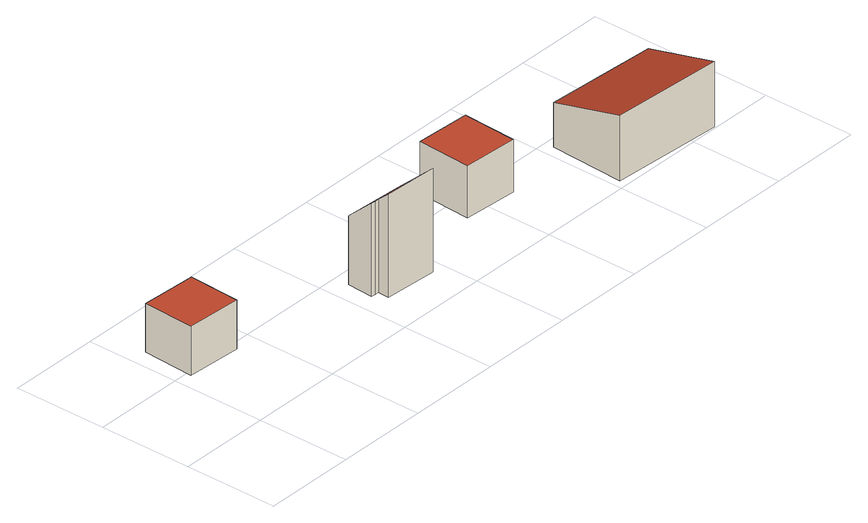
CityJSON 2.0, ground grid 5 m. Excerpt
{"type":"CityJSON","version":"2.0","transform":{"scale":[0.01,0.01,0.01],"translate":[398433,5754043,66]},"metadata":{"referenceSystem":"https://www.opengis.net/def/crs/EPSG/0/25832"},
"CityObjects":{
"building1":{"type":"Building","attributes":{"Gemeindeschluessel":"05515000","Geometrietyp2DReferenz":"3000","function":"31001_2700","roofType":"1000","measuredHeight":2.6},"geometry":[{"type":"Solid","lod":"2","boundaries":[[[[0,1,2,3]],[[4,5,1,0]],[[6,7,5,4]],[[3,2,7,6]],[[4,0,3,6]],[[1,5,7,2]]]],"semantics":{"surfaces":[{"type":"WallSurface"},{"type":"RoofSurface"},{"type":"GroundSurface"}],"values":[[0,0,0,0,1,2]]}}]},
"building2":{"type":"Building","attributes":{"Gemeindeschluessel":"05515000","Geometrietyp2DReferenz":"3000","function":"51009_1610","roofType":"2100","measuredHeight":5.51},"geometry":[{"type":"Solid","lod":"2","boundaries":[[[[8,9,10,11]],[[12,13,9,8]],[[14,15,13,12]],[[16,17,15,14]],[[18,19,17,16]],[[20,21,19,18]],[[11,10,21,20]],[[18,16,14,12,8,11,20]],[[9,13,15,17,19,21,10]]]],"semantics":{"surfaces":[{"type":"WallSurface"},{"type":"RoofSurface"},{"type":"GroundSurface"}],"values":[[0,0,0,0,0,0,0,1,2]]}}]},
"building3":{"type":"Building","attributes":{"Gemeindeschluessel":"05515000","Geometrietyp2DReferenz":"3000","function":"31001_1310","roofType":"1000","measuredHeight":2.79},"geometry":[{"type":"Solid","lod":"2","boundaries":[[[[22,23,24,25]],[[26,27,23,22]],[[28,29,27,26]],[[25,24,29,28]],[[26,22,25,28]],[[23,27,29,24]]]],"semantics":{"surfaces":[{"type":"WallSurface"},{"type":"RoofSurface"},{"type":"GroundSurface"}],"values":[[0,0,0,0,1,2]]}}]},
"building4":{"type":"Building","attributes":{"Gemeindeschluessel":"05515000","Geometrietyp2DReferenz":"3000","function":"51009_1610","roofType":"2100","measuredHeight":3.51},"geometry":[{"type":"Solid","lod":"2","boundaries":[[[[30,31,32,33]],[[34,35,31,30]],[[36,37,35,34]],[[33,32,37,36]],[[34,30,33,36]],[[31,35,37,32]]]],"semantics":{"surfaces":[{"type":"WallSurface"},{"type":"RoofSurface"},{"type":"GroundSurface"}],"values":[[0,0,0,0,1,2]]}}]}
},
"vertices":[
[85,745,354],[85,745,94],[70,467,94],[70,467,354],[384,729,354],[384,729,94],[370,451,354],[370,451,94],
[1093,407,464],[1093,407,96],[1085,266,96],[1085,266,592],[1428,388,464],[1428,388,96],[1417,187,647],[1417,187,96],[1128,202,647],[1128,202,96],[1131,263,592],[1131,263,96],[1109,264,592],[1109,264,96],
[1879,656,367],[1879,656,88],[1863,363,88],[1863,363,367],[2177,640,367],[2177,640,88],[2161,346,367],[2161,346,88],
[2564,452,320],[2564,452,83],[2543,43,83],[2543,43,434],[3178,416,321],[3178,416,83],[3155,9,434],[3155,9,83]
]}
